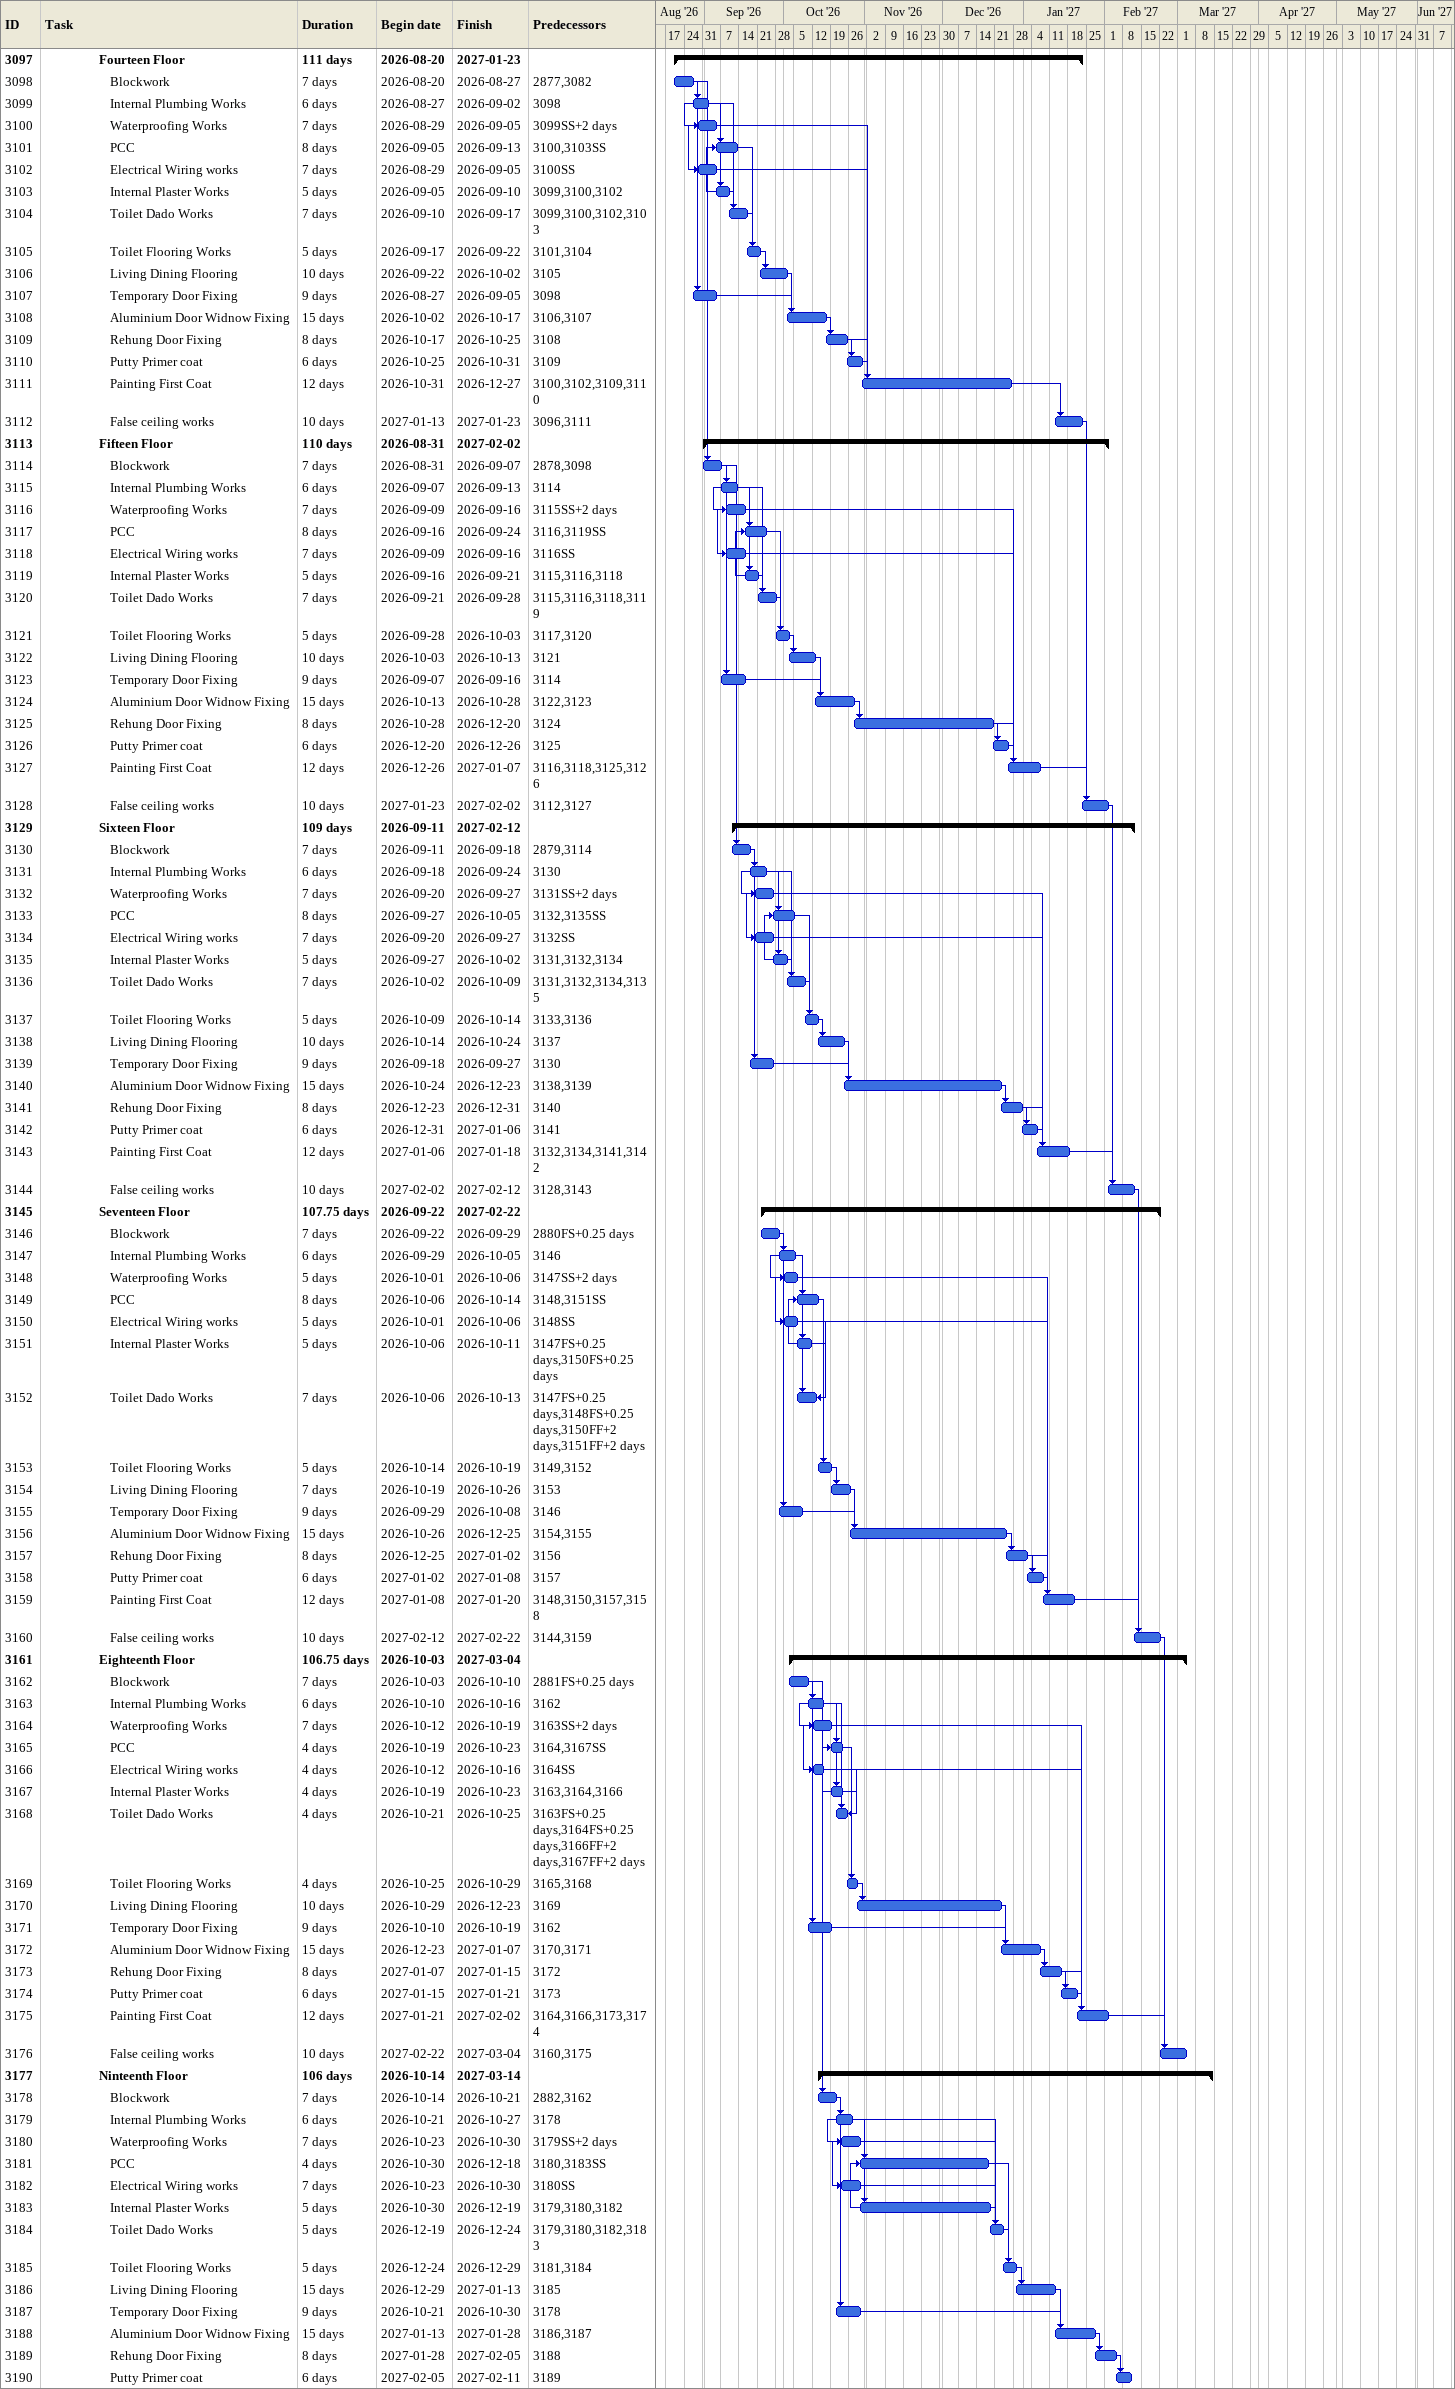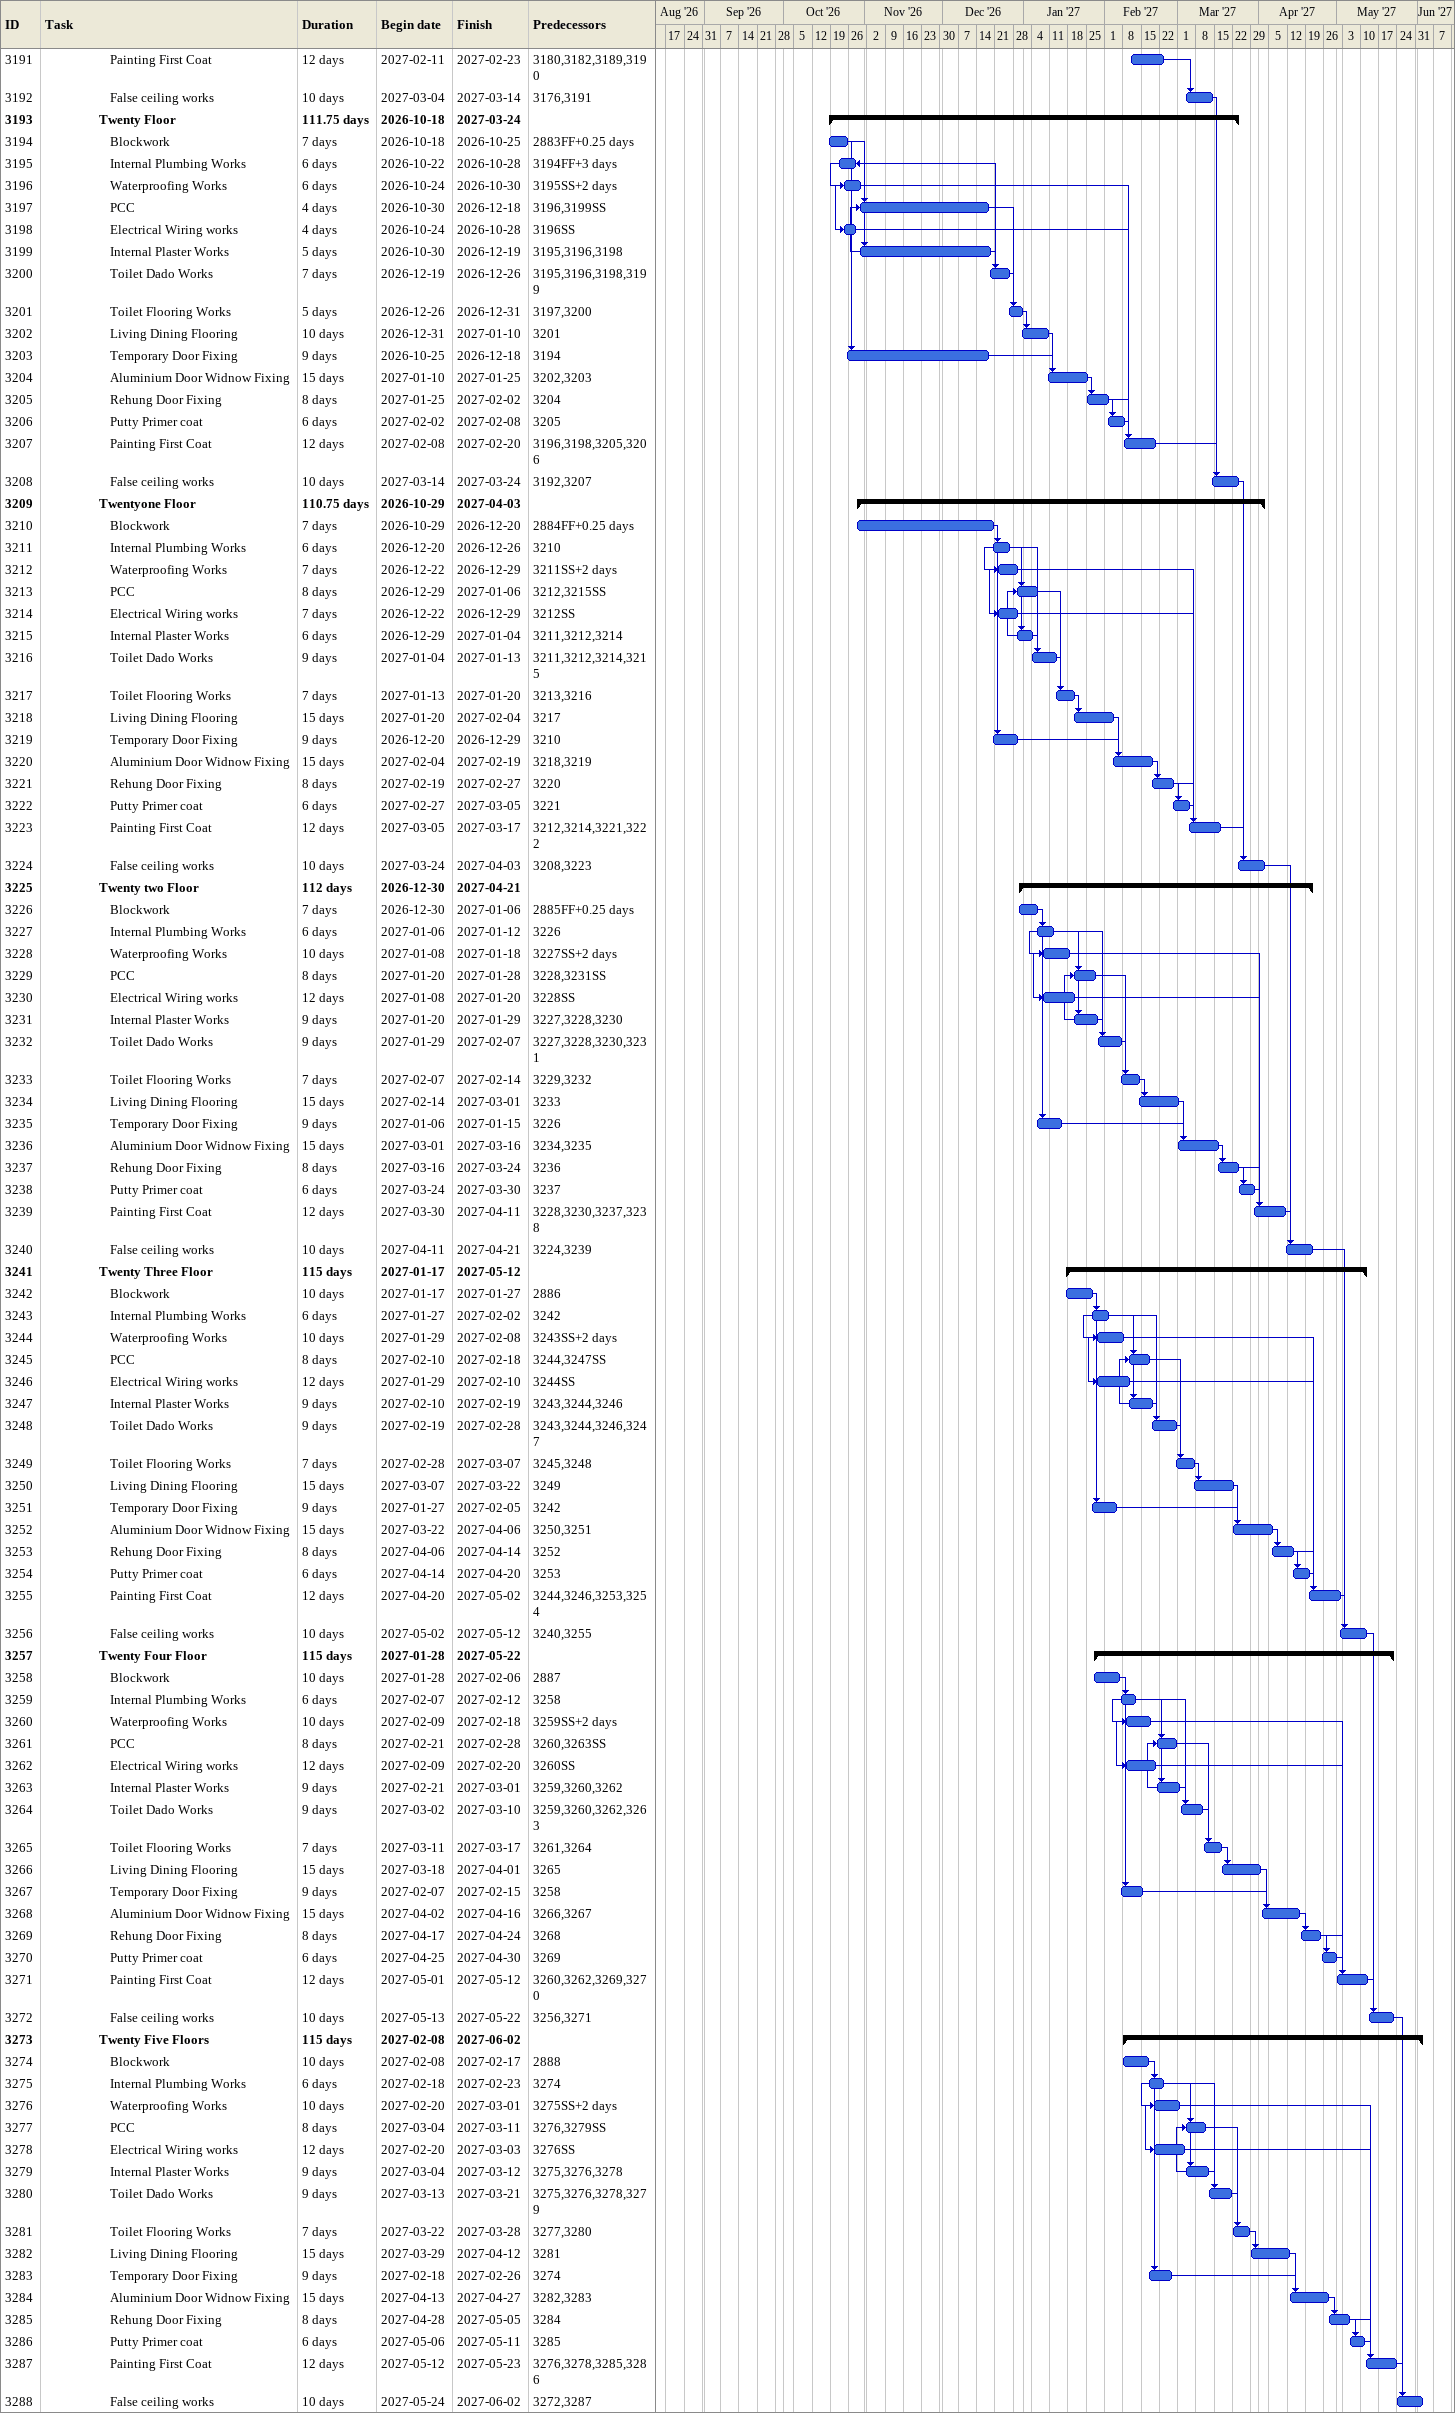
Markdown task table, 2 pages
| ID | Level | Task | Duration | Start | Finish | Predecessors |
|---|---|---|---|---|---|---|
| 3097 | 6 | **Fourteen Floor** | 111d | 2026-08-20 | 2027-01-23 |  |
| 3098 | 7 | Blockwork | 7d | 2026-08-20 | 2026-08-27 | 2877, 3082 |
| 3099 | 7 | Internal Plumbing Works | 6d | 2026-08-27 | 2026-09-02 | 3098 |
| 3100 | 7 | Waterproofing Works | 7d | 2026-08-29 | 2026-09-05 | 3099SS+2d |
| 3101 | 7 | PCC | 8d | 2026-09-05 | 2026-09-13 | 3100, 3103SS |
| 3102 | 7 | Electrical Wiring works | 7d | 2026-08-29 | 2026-09-05 | 3100SS |
| 3103 | 7 | Internal Plaster Works | 5d | 2026-09-05 | 2026-09-10 | 3099, 3100, 3102 |
| 3104 | 7 | Toilet Dado Works | 7d | 2026-09-10 | 2026-09-17 | 3099, 3100, 3102, 3103 |
| 3105 | 7 | Toilet Flooring Works | 5d | 2026-09-17 | 2026-09-22 | 3101, 3104 |
| 3106 | 7 | Living Dining Flooring | 10d | 2026-09-22 | 2026-10-02 | 3105 |
| 3107 | 7 | Temporary Door Fixing | 9d | 2026-08-27 | 2026-09-05 | 3098 |
| 3108 | 7 | Aluminium Door Widnow Fixing | 15d | 2026-10-02 | 2026-10-17 | 3106, 3107 |
| 3109 | 7 | Rehung Door Fixing | 8d | 2026-10-17 | 2026-10-25 | 3108 |
| 3110 | 7 | Putty Primer coat | 6d | 2026-10-25 | 2026-10-31 | 3109 |
| 3111 | 7 | Painting First Coat | 12d | 2026-10-31 | 2026-12-27 | 3100, 3102, 3109, 3110 |
| 3112 | 7 | False ceiling works | 10d | 2027-01-13 | 2027-01-23 | 3096, 3111 |
| 3113 | 6 | **Fifteen Floor** | 110d | 2026-08-31 | 2027-02-02 |  |
| 3114 | 7 | Blockwork | 7d | 2026-08-31 | 2026-09-07 | 2878, 3098 |
| 3115 | 7 | Internal Plumbing Works | 6d | 2026-09-07 | 2026-09-13 | 3114 |
| 3116 | 7 | Waterproofing Works | 7d | 2026-09-09 | 2026-09-16 | 3115SS+2d |
| 3117 | 7 | PCC | 8d | 2026-09-16 | 2026-09-24 | 3116, 3119SS |
| 3118 | 7 | Electrical Wiring works | 7d | 2026-09-09 | 2026-09-16 | 3116SS |
| 3119 | 7 | Internal Plaster Works | 5d | 2026-09-16 | 2026-09-21 | 3115, 3116, 3118 |
| 3120 | 7 | Toilet Dado Works | 7d | 2026-09-21 | 2026-09-28 | 3115, 3116, 3118, 3119 |
| 3121 | 7 | Toilet Flooring Works | 5d | 2026-09-28 | 2026-10-03 | 3117, 3120 |
| 3122 | 7 | Living Dining Flooring | 10d | 2026-10-03 | 2026-10-13 | 3121 |
| 3123 | 7 | Temporary Door Fixing | 9d | 2026-09-07 | 2026-09-16 | 3114 |
| 3124 | 7 | Aluminium Door Widnow Fixing | 15d | 2026-10-13 | 2026-10-28 | 3122, 3123 |
| 3125 | 7 | Rehung Door Fixing | 8d | 2026-10-28 | 2026-12-20 | 3124 |
| 3126 | 7 | Putty Primer coat | 6d | 2026-12-20 | 2026-12-26 | 3125 |
| 3127 | 7 | Painting First Coat | 12d | 2026-12-26 | 2027-01-07 | 3116, 3118, 3125, 3126 |
| 3128 | 7 | False ceiling works | 10d | 2027-01-23 | 2027-02-02 | 3112, 3127 |
| 3129 | 6 | **Sixteen Floor** | 109d | 2026-09-11 | 2027-02-12 |  |
| 3130 | 7 | Blockwork | 7d | 2026-09-11 | 2026-09-18 | 2879, 3114 |
| 3131 | 7 | Internal Plumbing Works | 6d | 2026-09-18 | 2026-09-24 | 3130 |
| 3132 | 7 | Waterproofing Works | 7d | 2026-09-20 | 2026-09-27 | 3131SS+2d |
| 3133 | 7 | PCC | 8d | 2026-09-27 | 2026-10-05 | 3132, 3135SS |
| 3134 | 7 | Electrical Wiring works | 7d | 2026-09-20 | 2026-09-27 | 3132SS |
| 3135 | 7 | Internal Plaster Works | 5d | 2026-09-27 | 2026-10-02 | 3131, 3132, 3134 |
| 3136 | 7 | Toilet Dado Works | 7d | 2026-10-02 | 2026-10-09 | 3131, 3132, 3134, 3135 |
| 3137 | 7 | Toilet Flooring Works | 5d | 2026-10-09 | 2026-10-14 | 3133, 3136 |
| 3138 | 7 | Living Dining Flooring | 10d | 2026-10-14 | 2026-10-24 | 3137 |
| 3139 | 7 | Temporary Door Fixing | 9d | 2026-09-18 | 2026-09-27 | 3130 |
| 3140 | 7 | Aluminium Door Widnow Fixing | 15d | 2026-10-24 | 2026-12-23 | 3138, 3139 |
| 3141 | 7 | Rehung Door Fixing | 8d | 2026-12-23 | 2026-12-31 | 3140 |
| 3142 | 7 | Putty Primer coat | 6d | 2026-12-31 | 2027-01-06 | 3141 |
| 3143 | 7 | Painting First Coat | 12d | 2027-01-06 | 2027-01-18 | 3132, 3134, 3141, 3142 |
| 3144 | 7 | False ceiling works | 10d | 2027-02-02 | 2027-02-12 | 3128, 3143 |
| 3145 | 6 | **Seventeen Floor** | 107.75d | 2026-09-22 | 2027-02-22 |  |
| 3146 | 7 | Blockwork | 7d | 2026-09-22 | 2026-09-29 | 2880FS+0.25d |
| 3147 | 7 | Internal Plumbing Works | 6d | 2026-09-29 | 2026-10-05 | 3146 |
| 3148 | 7 | Waterproofing Works | 5d | 2026-10-01 | 2026-10-06 | 3147SS+2d |
| 3149 | 7 | PCC | 8d | 2026-10-06 | 2026-10-14 | 3148, 3151SS |
| 3150 | 7 | Electrical Wiring works | 5d | 2026-10-01 | 2026-10-06 | 3148SS |
| 3151 | 7 | Internal Plaster Works | 5d | 2026-10-06 | 2026-10-11 | 3147FS+0.25d, 3150FS+0.25d |
| 3152 | 7 | Toilet Dado Works | 7d | 2026-10-06 | 2026-10-13 | 3147FS+0.25d, 3148FS+0.25d, 3150FF+2d, 3151FF+2d |
| 3153 | 7 | Toilet Flooring Works | 5d | 2026-10-14 | 2026-10-19 | 3149, 3152 |
| 3154 | 7 | Living Dining Flooring | 7d | 2026-10-19 | 2026-10-26 | 3153 |
| 3155 | 7 | Temporary Door Fixing | 9d | 2026-09-29 | 2026-10-08 | 3146 |
| 3156 | 7 | Aluminium Door Widnow Fixing | 15d | 2026-10-26 | 2026-12-25 | 3154, 3155 |
| 3157 | 7 | Rehung Door Fixing | 8d | 2026-12-25 | 2027-01-02 | 3156 |
| 3158 | 7 | Putty Primer coat | 6d | 2027-01-02 | 2027-01-08 | 3157 |
| 3159 | 7 | Painting First Coat | 12d | 2027-01-08 | 2027-01-20 | 3148, 3150, 3157, 3158 |
| 3160 | 7 | False ceiling works | 10d | 2027-02-12 | 2027-02-22 | 3144, 3159 |
| 3161 | 6 | **Eighteenth Floor** | 106.75d | 2026-10-03 | 2027-03-04 |  |
| 3162 | 7 | Blockwork | 7d | 2026-10-03 | 2026-10-10 | 2881FS+0.25d |
| 3163 | 7 | Internal Plumbing Works | 6d | 2026-10-10 | 2026-10-16 | 3162 |
| 3164 | 7 | Waterproofing Works | 7d | 2026-10-12 | 2026-10-19 | 3163SS+2d |
| 3165 | 7 | PCC | 4d | 2026-10-19 | 2026-10-23 | 3164, 3167SS |
| 3166 | 7 | Electrical Wiring works | 4d | 2026-10-12 | 2026-10-16 | 3164SS |
| 3167 | 7 | Internal Plaster Works | 4d | 2026-10-19 | 2026-10-23 | 3163, 3164, 3166 |
| 3168 | 7 | Toilet Dado Works | 4d | 2026-10-21 | 2026-10-25 | 3163FS+0.25d, 3164FS+0.25d, 3166FF+2d, 3167FF+2d |
| 3169 | 7 | Toilet Flooring Works | 4d | 2026-10-25 | 2026-10-29 | 3165, 3168 |
| 3170 | 7 | Living Dining Flooring | 10d | 2026-10-29 | 2026-12-23 | 3169 |
| 3171 | 7 | Temporary Door Fixing | 9d | 2026-10-10 | 2026-10-19 | 3162 |
| 3172 | 7 | Aluminium Door Widnow Fixing | 15d | 2026-12-23 | 2027-01-07 | 3170, 3171 |
| 3173 | 7 | Rehung Door Fixing | 8d | 2027-01-07 | 2027-01-15 | 3172 |
| 3174 | 7 | Putty Primer coat | 6d | 2027-01-15 | 2027-01-21 | 3173 |
| 3175 | 7 | Painting First Coat | 12d | 2027-01-21 | 2027-02-02 | 3164, 3166, 3173, 3174 |
| 3176 | 7 | False ceiling works | 10d | 2027-02-22 | 2027-03-04 | 3160, 3175 |
| 3177 | 6 | **Ninteenth Floor** | 106d | 2026-10-14 | 2027-03-14 |  |
| 3178 | 7 | Blockwork | 7d | 2026-10-14 | 2026-10-21 | 2882, 3162 |
| 3179 | 7 | Internal Plumbing Works | 6d | 2026-10-21 | 2026-10-27 | 3178 |
| 3180 | 7 | Waterproofing Works | 7d | 2026-10-23 | 2026-10-30 | 3179SS+2d |
| 3181 | 7 | PCC | 4d | 2026-10-30 | 2026-12-18 | 3180, 3183SS |
| 3182 | 7 | Electrical Wiring works | 7d | 2026-10-23 | 2026-10-30 | 3180SS |
| 3183 | 7 | Internal Plaster Works | 5d | 2026-10-30 | 2026-12-19 | 3179, 3180, 3182 |
| 3184 | 7 | Toilet Dado Works | 5d | 2026-12-19 | 2026-12-24 | 3179, 3180, 3182, 3183 |
| 3185 | 7 | Toilet Flooring Works | 5d | 2026-12-24 | 2026-12-29 | 3181, 3184 |
| 3186 | 7 | Living Dining Flooring | 15d | 2026-12-29 | 2027-01-13 | 3185 |
| 3187 | 7 | Temporary Door Fixing | 9d | 2026-10-21 | 2026-10-30 | 3178 |
| 3188 | 7 | Aluminium Door Widnow Fixing | 15d | 2027-01-13 | 2027-01-28 | 3186, 3187 |
| 3189 | 7 | Rehung Door Fixing | 8d | 2027-01-28 | 2027-02-05 | 3188 |
| 3190 | 7 | Putty Primer coat | 6d | 2027-02-05 | 2027-02-11 | 3189 |
| 3191 | 7 | Painting First Coat | 12d | 2027-02-11 | 2027-02-23 | 3180, 3182, 3189, 3190 |
| 3192 | 7 | False ceiling works | 10d | 2027-03-04 | 2027-03-14 | 3176, 3191 |
| 3193 | 6 | **Twenty Floor** | 111.75d | 2026-10-18 | 2027-03-24 |  |
| 3194 | 7 | Blockwork | 7d | 2026-10-18 | 2026-10-25 | 2883FF+0.25d |
| 3195 | 7 | Internal Plumbing Works | 6d | 2026-10-22 | 2026-10-28 | 3194FF+3d |
| 3196 | 7 | Waterproofing Works | 6d | 2026-10-24 | 2026-10-30 | 3195SS+2d |
| 3197 | 7 | PCC | 4d | 2026-10-30 | 2026-12-18 | 3196, 3199SS |
| 3198 | 7 | Electrical Wiring works | 4d | 2026-10-24 | 2026-10-28 | 3196SS |
| 3199 | 7 | Internal Plaster Works | 5d | 2026-10-30 | 2026-12-19 | 3195, 3196, 3198 |
| 3200 | 7 | Toilet Dado Works | 7d | 2026-12-19 | 2026-12-26 | 3195, 3196, 3198, 3199 |
| 3201 | 7 | Toilet Flooring Works | 5d | 2026-12-26 | 2026-12-31 | 3197, 3200 |
| 3202 | 7 | Living Dining Flooring | 10d | 2026-12-31 | 2027-01-10 | 3201 |
| 3203 | 7 | Temporary Door Fixing | 9d | 2026-10-25 | 2026-12-18 | 3194 |
| 3204 | 7 | Aluminium Door Widnow Fixing | 15d | 2027-01-10 | 2027-01-25 | 3202, 3203 |
| 3205 | 7 | Rehung Door Fixing | 8d | 2027-01-25 | 2027-02-02 | 3204 |
| 3206 | 7 | Putty Primer coat | 6d | 2027-02-02 | 2027-02-08 | 3205 |
| 3207 | 7 | Painting First Coat | 12d | 2027-02-08 | 2027-02-20 | 3196, 3198, 3205, 3206 |
| 3208 | 7 | False ceiling works | 10d | 2027-03-14 | 2027-03-24 | 3192, 3207 |
| 3209 | 6 | **Twentyone Floor** | 110.75d | 2026-10-29 | 2027-04-03 |  |
| 3210 | 7 | Blockwork | 7d | 2026-10-29 | 2026-12-20 | 2884FF+0.25d |
| 3211 | 7 | Internal Plumbing Works | 6d | 2026-12-20 | 2026-12-26 | 3210 |
| 3212 | 7 | Waterproofing Works | 7d | 2026-12-22 | 2026-12-29 | 3211SS+2d |
| 3213 | 7 | PCC | 8d | 2026-12-29 | 2027-01-06 | 3212, 3215SS |
| 3214 | 7 | Electrical Wiring works | 7d | 2026-12-22 | 2026-12-29 | 3212SS |
| 3215 | 7 | Internal Plaster Works | 6d | 2026-12-29 | 2027-01-04 | 3211, 3212, 3214 |
| 3216 | 7 | Toilet Dado Works | 9d | 2027-01-04 | 2027-01-13 | 3211, 3212, 3214, 3215 |
| 3217 | 7 | Toilet Flooring Works | 7d | 2027-01-13 | 2027-01-20 | 3213, 3216 |
| 3218 | 7 | Living Dining Flooring | 15d | 2027-01-20 | 2027-02-04 | 3217 |
| 3219 | 7 | Temporary Door Fixing | 9d | 2026-12-20 | 2026-12-29 | 3210 |
| 3220 | 7 | Aluminium Door Widnow Fixing | 15d | 2027-02-04 | 2027-02-19 | 3218, 3219 |
| 3221 | 7 | Rehung Door Fixing | 8d | 2027-02-19 | 2027-02-27 | 3220 |
| 3222 | 7 | Putty Primer coat | 6d | 2027-02-27 | 2027-03-05 | 3221 |
| 3223 | 7 | Painting First Coat | 12d | 2027-03-05 | 2027-03-17 | 3212, 3214, 3221, 3222 |
| 3224 | 7 | False ceiling works | 10d | 2027-03-24 | 2027-04-03 | 3208, 3223 |
| 3225 | 6 | **Twenty two Floor** | 112d | 2026-12-30 | 2027-04-21 |  |
| 3226 | 7 | Blockwork | 7d | 2026-12-30 | 2027-01-06 | 2885FF+0.25d |
| 3227 | 7 | Internal Plumbing Works | 6d | 2027-01-06 | 2027-01-12 | 3226 |
| 3228 | 7 | Waterproofing Works | 10d | 2027-01-08 | 2027-01-18 | 3227SS+2d |
| 3229 | 7 | PCC | 8d | 2027-01-20 | 2027-01-28 | 3228, 3231SS |
| 3230 | 7 | Electrical Wiring works | 12d | 2027-01-08 | 2027-01-20 | 3228SS |
| 3231 | 7 | Internal Plaster Works | 9d | 2027-01-20 | 2027-01-29 | 3227, 3228, 3230 |
| 3232 | 7 | Toilet Dado Works | 9d | 2027-01-29 | 2027-02-07 | 3227, 3228, 3230, 3231 |
| 3233 | 7 | Toilet Flooring Works | 7d | 2027-02-07 | 2027-02-14 | 3229, 3232 |
| 3234 | 7 | Living Dining Flooring | 15d | 2027-02-14 | 2027-03-01 | 3233 |
| 3235 | 7 | Temporary Door Fixing | 9d | 2027-01-06 | 2027-01-15 | 3226 |
| 3236 | 7 | Aluminium Door Widnow Fixing | 15d | 2027-03-01 | 2027-03-16 | 3234, 3235 |
| 3237 | 7 | Rehung Door Fixing | 8d | 2027-03-16 | 2027-03-24 | 3236 |
| 3238 | 7 | Putty Primer coat | 6d | 2027-03-24 | 2027-03-30 | 3237 |
| 3239 | 7 | Painting First Coat | 12d | 2027-03-30 | 2027-04-11 | 3228, 3230, 3237, 3238 |
| 3240 | 7 | False ceiling works | 10d | 2027-04-11 | 2027-04-21 | 3224, 3239 |
| 3241 | 6 | **Twenty Three Floor** | 115d | 2027-01-17 | 2027-05-12 |  |
| 3242 | 7 | Blockwork | 10d | 2027-01-17 | 2027-01-27 | 2886 |
| 3243 | 7 | Internal Plumbing Works | 6d | 2027-01-27 | 2027-02-02 | 3242 |
| 3244 | 7 | Waterproofing Works | 10d | 2027-01-29 | 2027-02-08 | 3243SS+2d |
| 3245 | 7 | PCC | 8d | 2027-02-10 | 2027-02-18 | 3244, 3247SS |
| 3246 | 7 | Electrical Wiring works | 12d | 2027-01-29 | 2027-02-10 | 3244SS |
| 3247 | 7 | Internal Plaster Works | 9d | 2027-02-10 | 2027-02-19 | 3243, 3244, 3246 |
| 3248 | 7 | Toilet Dado Works | 9d | 2027-02-19 | 2027-02-28 | 3243, 3244, 3246, 3247 |
| 3249 | 7 | Toilet Flooring Works | 7d | 2027-02-28 | 2027-03-07 | 3245, 3248 |
| 3250 | 7 | Living Dining Flooring | 15d | 2027-03-07 | 2027-03-22 | 3249 |
| 3251 | 7 | Temporary Door Fixing | 9d | 2027-01-27 | 2027-02-05 | 3242 |
| 3252 | 7 | Aluminium Door Widnow Fixing | 15d | 2027-03-22 | 2027-04-06 | 3250, 3251 |
| 3253 | 7 | Rehung Door Fixing | 8d | 2027-04-06 | 2027-04-14 | 3252 |
| 3254 | 7 | Putty Primer coat | 6d | 2027-04-14 | 2027-04-20 | 3253 |
| 3255 | 7 | Painting First Coat | 12d | 2027-04-20 | 2027-05-02 | 3244, 3246, 3253, 3254 |
| 3256 | 7 | False ceiling works | 10d | 2027-05-02 | 2027-05-12 | 3240, 3255 |
| 3257 | 6 | **Twenty Four Floor** | 115d | 2027-01-28 | 2027-05-22 |  |
| 3258 | 7 | Blockwork | 10d | 2027-01-28 | 2027-02-06 | 2887 |
| 3259 | 7 | Internal Plumbing Works | 6d | 2027-02-07 | 2027-02-12 | 3258 |
| 3260 | 7 | Waterproofing Works | 10d | 2027-02-09 | 2027-02-18 | 3259SS+2d |
| 3261 | 7 | PCC | 8d | 2027-02-21 | 2027-02-28 | 3260, 3263SS |
| 3262 | 7 | Electrical Wiring works | 12d | 2027-02-09 | 2027-02-20 | 3260SS |
| 3263 | 7 | Internal Plaster Works | 9d | 2027-02-21 | 2027-03-01 | 3259, 3260, 3262 |
| 3264 | 7 | Toilet Dado Works | 9d | 2027-03-02 | 2027-03-10 | 3259, 3260, 3262, 3263 |
| 3265 | 7 | Toilet Flooring Works | 7d | 2027-03-11 | 2027-03-17 | 3261, 3264 |
| 3266 | 7 | Living Dining Flooring | 15d | 2027-03-18 | 2027-04-01 | 3265 |
| 3267 | 7 | Temporary Door Fixing | 9d | 2027-02-07 | 2027-02-15 | 3258 |
| 3268 | 7 | Aluminium Door Widnow Fixing | 15d | 2027-04-02 | 2027-04-16 | 3266, 3267 |
| 3269 | 7 | Rehung Door Fixing | 8d | 2027-04-17 | 2027-04-24 | 3268 |
| 3270 | 7 | Putty Primer coat | 6d | 2027-04-25 | 2027-04-30 | 3269 |
| 3271 | 7 | Painting First Coat | 12d | 2027-05-01 | 2027-05-12 | 3260, 3262, 3269, 3270 |
| 3272 | 7 | False ceiling works | 10d | 2027-05-13 | 2027-05-22 | 3256, 3271 |
| 3273 | 6 | **Twenty Five Floors** | 115d | 2027-02-08 | 2027-06-02 |  |
| 3274 | 7 | Blockwork | 10d | 2027-02-08 | 2027-02-17 | 2888 |
| 3275 | 7 | Internal Plumbing Works | 6d | 2027-02-18 | 2027-02-23 | 3274 |
| 3276 | 7 | Waterproofing Works | 10d | 2027-02-20 | 2027-03-01 | 3275SS+2d |
| 3277 | 7 | PCC | 8d | 2027-03-04 | 2027-03-11 | 3276, 3279SS |
| 3278 | 7 | Electrical Wiring works | 12d | 2027-02-20 | 2027-03-03 | 3276SS |
| 3279 | 7 | Internal Plaster Works | 9d | 2027-03-04 | 2027-03-12 | 3275, 3276, 3278 |
| 3280 | 7 | Toilet Dado Works | 9d | 2027-03-13 | 2027-03-21 | 3275, 3276, 3278, 3279 |
| 3281 | 7 | Toilet Flooring Works | 7d | 2027-03-22 | 2027-03-28 | 3277, 3280 |
| 3282 | 7 | Living Dining Flooring | 15d | 2027-03-29 | 2027-04-12 | 3281 |
| 3283 | 7 | Temporary Door Fixing | 9d | 2027-02-18 | 2027-02-26 | 3274 |
| 3284 | 7 | Aluminium Door Widnow Fixing | 15d | 2027-04-13 | 2027-04-27 | 3282, 3283 |
| 3285 | 7 | Rehung Door Fixing | 8d | 2027-04-28 | 2027-05-05 | 3284 |
| 3286 | 7 | Putty Primer coat | 6d | 2027-05-06 | 2027-05-11 | 3285 |
| 3287 | 7 | Painting First Coat | 12d | 2027-05-12 | 2027-05-23 | 3276, 3278, 3285, 3286 |
| 3288 | 7 | False ceiling works | 10d | 2027-05-24 | 2027-06-02 | 3272, 3287 |
